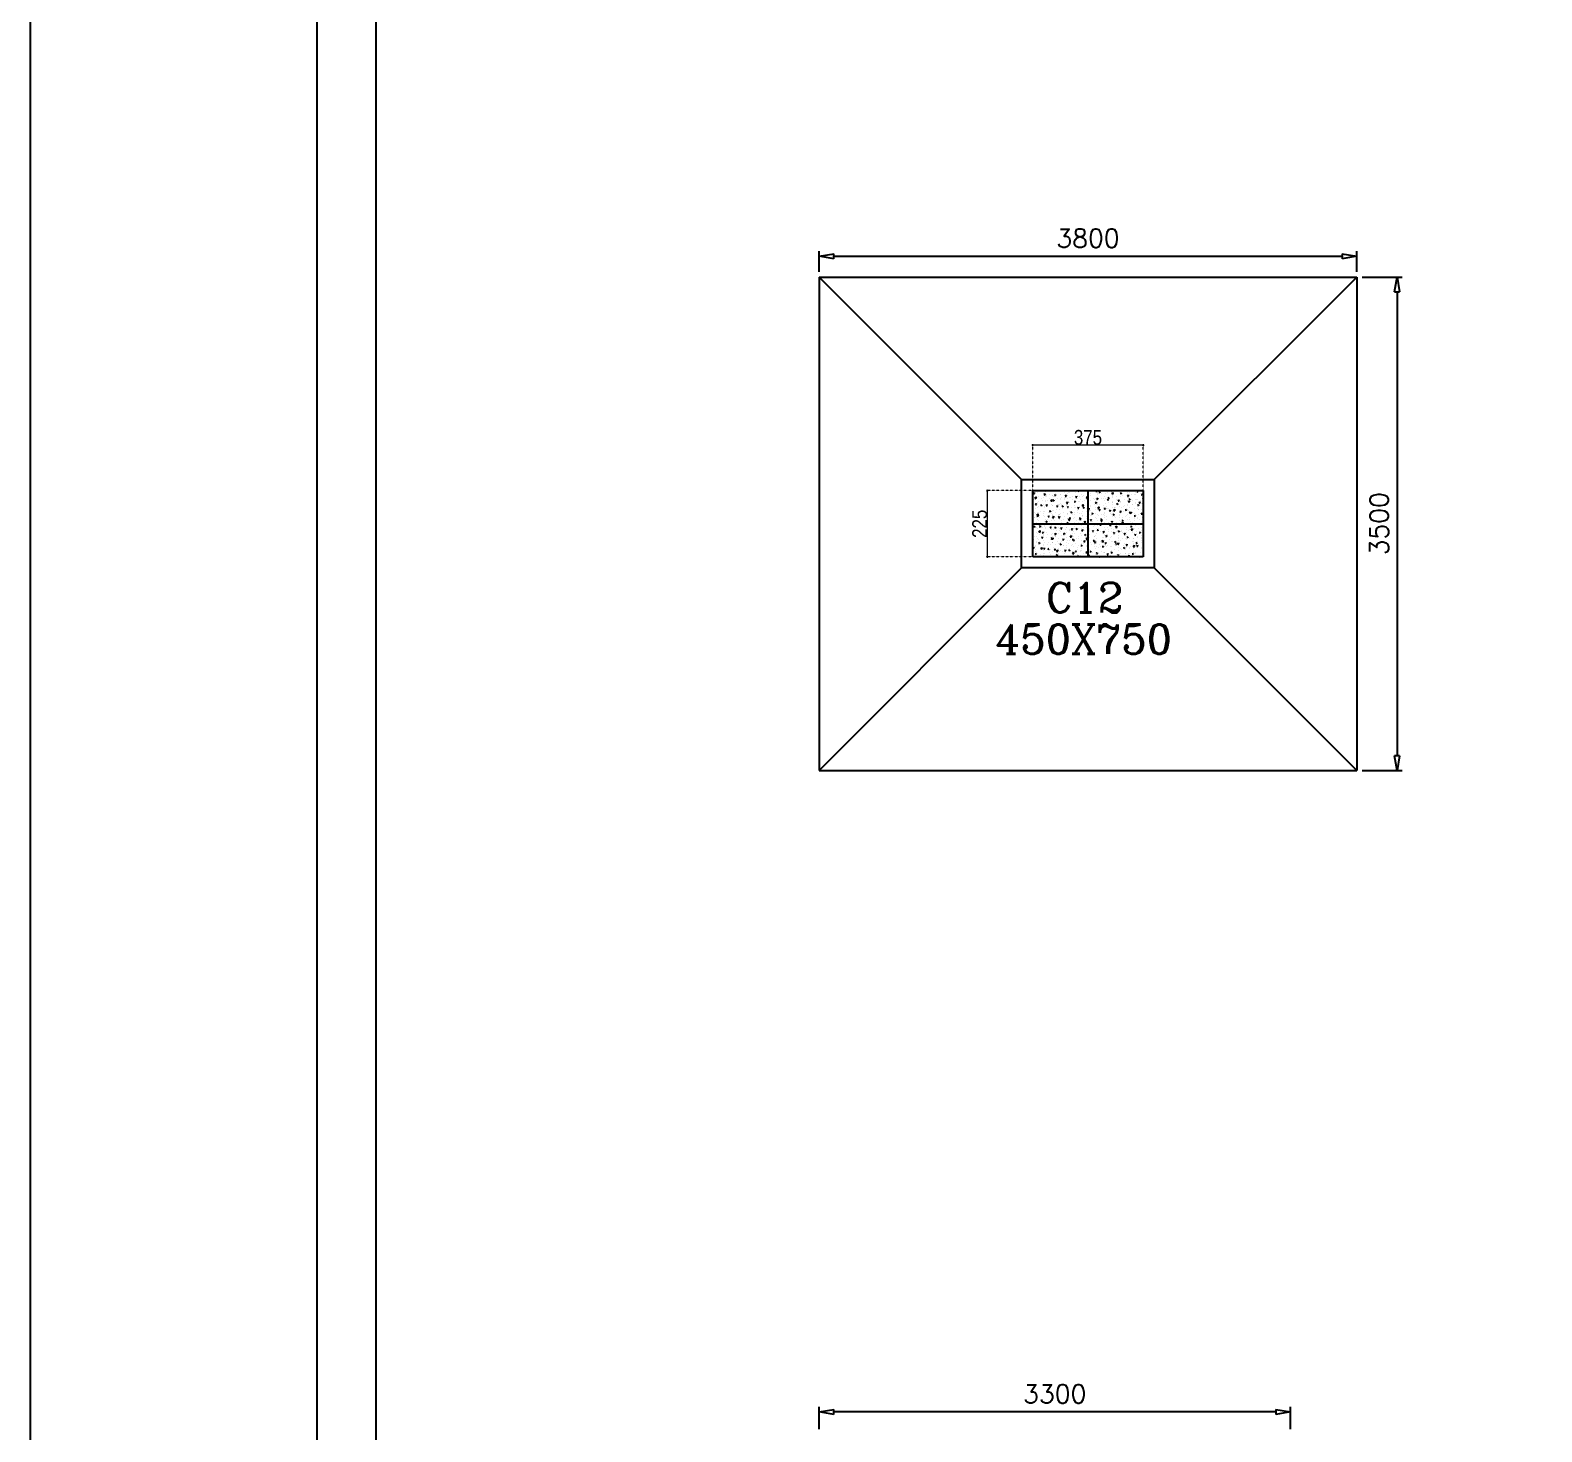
# Model space of a CAD drawing. Header units: millimetres. Extents: x 331487 to 517269, y 198509 to 399936.
# Drawn here: x 408846 to 419104, y 321396 to 330909 of the extents above; entities that cross this region are included whole.
import ezdxf

# ---------------------------------------------------------------- set-up
doc = ezdxf.new("R2010")
doc.units = ezdxf.units.MM
doc.header["$MEASUREMENT"] = 0
doc.linetypes.add('DOT', pattern=[0.25, 0, -0.25])
for name, color, linetype in [('9th_plot boundry', 1, 'Continuous'), ('COLUMN', 6, 'Continuous'), ('FOOTING', 5, 'Continuous')]:
    doc.layers.add(name, color=color, linetype=linetype)
doc.layers.add('BEAM', color=1, linetype='Continuous', lineweight=5)
doc.styles.add('RC', font='romanc.shx', dxfattribs={"height": 200})
doc.styles.add('RO', font='romans.shx', dxfattribs={"height": 125})
doc.styles.add('SWISCNBT', font='swissc.ttf')

# ---------------------------------------------------------------- blocks, each defined once
blk = doc.blocks.new('_ClosedBlank')
at = {"color": 0, "linetype": 'ByBlock', "lineweight": -2}
for p, q in [((-1, 0.17), (0, 0)), ((-1, 0.17), (-1, -0.17)), ((0, 0), (-1, -0.17))]:
    blk.add_line(p, q, dxfattribs=at)
blk = doc.blocks.new('rp')
blk.add_line((-2, 0), (2, 0))
at = {"color": 6}
blk.add_line((1.5, 1.5), (-1.5, -1.5), dxfattribs=at)
at = {"color": 1}
blk.add_line((0, 2), (0, -2), dxfattribs=at)

msp = doc.modelspace()

# ---------------------------------------------------------------- linework, layer by layer
at = {"layer": '9th_plot boundry'}
msp.add_line((408846, 334961), (408846, 299961), dxfattribs=at)
msp.add_lwpolyline([(448947, 343104), (414422, 340817, 0.386106), (408846, 334961), (408846, 299961), (449434, 299006)], format="xyb", close=True, dxfattribs=at)
at = {"layer": 'BEAM', "color": 167, "linetype": 'DOT', "lineweight": 13}
for p, q in [((415649, 327784), (415649, 328093)), ((416399, 327784), (416399, 328093)), ((415649, 327784), (415341, 327784)), ((415649, 327334), (415341, 327334))]:
    msp.add_line(p, q, dxfattribs=at)
at = {"layer": 'BEAM', "color": 169}
for p, q in [((416396, 328093), (415652, 328093)), ((415341, 327781), (415341, 327337))]:
    msp.add_line(p, q, dxfattribs=at)
at = {"layer": 'COLUMN'}
for p, q in [((410790, 335611), (410790, 302765)), ((411190, 335211), (411190, 303155)), ((415649, 327784), (416399, 327784)), ((415649, 327334), (415649, 327784)), ((416399, 327784), (416399, 327334)), ((416399, 327334), (415649, 327334))]:
    msp.add_line(p, q, dxfattribs=at)
at = {"layer": 'COLUMN', "color": 2, "linetype": 'Continuous'}
for p, q in [((415655, 327765), (415660, 327771)), ((415655, 327765), (415661, 327765)), ((415661, 327765), (415660, 327771)), ((415666, 327780), (415666, 327780)), ((415684, 327769), (415684, 327769)), ((415726, 327759), (415731, 327765)), ((415726, 327759), (415732, 327758)), ((415729, 327758), (415736, 327761)), ((415729, 327758), (415734, 327755)), ((415732, 327758), (415731, 327765)), ((415734, 327755), (415736, 327761)), ((415735, 327776), (415735, 327776)), ((415740, 327753), (415740, 327753)), ((415765, 327757), (415765, 327757)), ((415780, 327749), (415780, 327749)), ((415785, 327750), (415785, 327750)), ((415786, 327783), (415786, 327783)), ((415798, 327753), (415803, 327758)), ((415798, 327753), (415804, 327752)), ((415803, 327762), (415803, 327762)), ((415804, 327752), (415803, 327758)), ((415837, 327757), (415837, 327757)), ((415839, 327759), (415839, 327759)), ((415866, 327770), (415866, 327770)), ((415870, 327746), (415875, 327752)), ((415872, 327750), (415879, 327753)), ((415872, 327750), (415877, 327747)), ((415876, 327746), (415875, 327752)), ((415877, 327747), (415879, 327753)), ((415888, 327764), (415888, 327764)), ((415891, 327773), (415891, 327773)), ((415897, 327769), (415897, 327769)), ((415929, 327778), (415929, 327778)), ((415938, 327771), (415938, 327771)), ((415955, 327779), (415955, 327779)), ((415956, 327782), (415959, 327784)), ((415956, 327782), (415961, 327779)), ((415961, 327779), (415963, 327784)), ((415979, 327757), (415979, 327757)), ((415990, 327778), (415990, 327778)), ((415991, 327750), (415991, 327750)), ((416026, 327783), (416026, 327783)), ((416029, 327755), (416029, 327755)), ((416038, 327767), (416038, 327767)), ((416041, 327752), (416041, 327752)), ((416078, 327780), (416081, 327784)), ((416078, 327780), (416087, 327779)), ((416080, 327781), (416080, 327781)), ((416087, 327779), (416086, 327784)), ((416091, 327758), (416091, 327758)), ((416092, 327764), (416092, 327764)), ((416096, 327777), (416096, 327777)), ((416100, 327774), (416107, 327777)), ((416100, 327774), (416105, 327771)), ((416105, 327771), (416107, 327777)), ((416117, 327767), (416117, 327767)), ((416133, 327779), (416133, 327779)), ((416143, 327766), (416143, 327766)), ((416155, 327772), (416155, 327772)), ((416185, 327764), (416193, 327772)), ((416185, 327764), (416194, 327762)), ((416187, 327776), (416187, 327776)), ((416192, 327752), (416192, 327752)), ((416194, 327762), (416193, 327772)), ((416194, 327773), (416194, 327773)), ((416218, 327780), (416218, 327780)), ((416240, 327774), (416240, 327774)), ((416244, 327766), (416251, 327769)), ((416244, 327766), (416249, 327763)), ((416245, 327779), (416245, 327779)), ((416249, 327763), (416251, 327769)), ((416251, 327762), (416251, 327762)), ((416255, 327749), (416255, 327749)), ((416291, 327784), (416292, 327783)), ((416292, 327783), (416292, 327784)), ((416292, 327747), (416299, 327755)), ((416293, 327772), (416293, 327772)), ((416296, 327753), (416296, 327753)), ((416300, 327746), (416299, 327755)), ((416309, 327772), (416309, 327772)), ((416318, 327758), (416318, 327758)), ((416343, 327761), (416343, 327761)), ((416347, 327770), (416347, 327770)), ((416347, 327760), (416347, 327760)), ((416358, 327778), (416363, 327783)), ((416358, 327778), (416364, 327777)), ((416364, 327777), (416363, 327783)), ((416367, 327782), (416367, 327782)), ((416381, 327766), (416381, 327766)), ((416387, 327758), (416394, 327761)), ((416387, 327758), (416392, 327755)), ((416392, 327755), (416394, 327761)), ((416397, 327767), (416397, 327767)), ((415649, 327728), (415652, 327729)), ((415649, 327723), (415650, 327723)), ((415650, 327723), (415652, 327729)), ((415651, 327706), (415651, 327706)), ((415654, 327734), (415654, 327734)), ((415664, 327732), (415672, 327741)), ((415664, 327729), (415664, 327729)), ((415665, 327732), (415673, 327731)), ((415667, 327695), (415667, 327695)), ((415668, 327662), (415668, 327662)), ((415669, 327690), (415673, 327696)), ((415669, 327690), (415675, 327689)), ((415673, 327731), (415672, 327741)), ((415675, 327689), (415673, 327696)), ((415677, 327745), (415677, 327745)), ((415680, 327670), (415680, 327670)), ((415682, 327703), (415682, 327703)), ((415683, 327736), (415683, 327736)), ((415687, 327746), (415687, 327746)), ((415688, 327707), (415688, 327707)), ((415688, 327675), (415688, 327675)), ((415704, 327686), (415711, 327688)), ((415704, 327686), (415709, 327682)), ((415708, 327732), (415708, 327732)), ((415709, 327682), (415711, 327688)), ((415713, 327678), (415713, 327678)), ((415714, 327714), (415714, 327714)), ((415720, 327693), (415720, 327693)), ((415722, 327739), (415722, 327739)), ((415726, 327672), (415726, 327672)), ((415732, 327677), (415732, 327677)), ((415733, 327710), (415733, 327710)), ((415734, 327743), (415734, 327743)), ((415739, 327717), (415739, 327717)), ((415740, 327743), (415740, 327743)), ((415740, 327684), (415745, 327689)), ((415740, 327684), (415746, 327683)), ((415746, 327683), (415745, 327689)), ((415746, 327717), (415746, 327717)), ((415751, 327683), (415751, 327683)), ((415761, 327730), (415761, 327730)), ((415764, 327645), (415771, 327648)), ((415764, 327645), (415769, 327642)), ((415769, 327642), (415771, 327648)), ((415771, 327716), (415779, 327724)), ((415771, 327716), (415780, 327714)), ((415774, 327690), (415774, 327690)), ((415777, 327722), (415777, 327722)), ((415780, 327714), (415779, 327724)), ((415781, 327650), (415781, 327650)), ((415782, 327683), (415782, 327683)), ((415783, 327716), (415783, 327716)), ((415784, 327682), (415784, 327682)), ((415788, 327718), (415795, 327721)), ((415788, 327718), (415793, 327715)), ((415788, 327652), (415788, 327652)), ((415793, 327741), (415793, 327741)), ((415793, 327715), (415795, 327721)), ((415804, 327727), (415804, 327727)), ((415812, 327677), (415817, 327683)), ((415812, 327677), (415818, 327677)), ((415813, 327655), (415813, 327655)), ((415814, 327691), (415814, 327691)), ((415815, 327728), (415815, 327728)), ((415818, 327677), (415817, 327683)), ((415827, 327688), (415827, 327688)), ((415833, 327657), (415833, 327657)), ((415834, 327691), (415834, 327691)), ((415835, 327724), (415835, 327724)), ((415839, 327694), (415839, 327694)), ((415840, 327731), (415840, 327731)), ((415843, 327692), (415843, 327692)), ((415847, 327739), (415847, 327739)), ((415848, 327678), (415855, 327680)), ((415848, 327678), (415853, 327674)), ((415850, 327660), (415850, 327660)), ((415853, 327674), (415855, 327680)), ((415863, 327737), (415863, 327737)), ((415865, 327734), (415865, 327734)), ((415868, 327725), (415868, 327725)), ((415870, 327746), (415876, 327746)), ((415877, 327699), (415877, 327699)), ((415878, 327699), (415886, 327707)), ((415878, 327699), (415887, 327698)), ((415880, 327686), (415880, 327686)), ((415884, 327671), (415889, 327677)), ((415884, 327671), (415890, 327671)), ((415884, 327664), (415884, 327664)), ((415885, 327698), (415885, 327698)), ((415887, 327698), (415886, 327707)), ((415887, 327731), (415887, 327731)), ((415890, 327671), (415889, 327677)), ((415900, 327737), (415900, 327737)), ((415901, 327702), (415901, 327702)), ((415903, 327739), (415903, 327739)), ((415914, 327668), (415914, 327668)), ((415921, 327747), (415921, 327747)), ((415921, 327723), (415921, 327723)), ((415932, 327710), (415939, 327713)), ((415932, 327710), (415937, 327707)), ((415934, 327684), (415934, 327684)), ((415935, 327671), (415935, 327671)), ((415936, 327704), (415936, 327704)), ((415937, 327737), (415937, 327737)), ((415937, 327707), (415939, 327713)), ((415939, 327672), (415939, 327672)), ((415940, 327708), (415940, 327708)), ((415942, 327740), (415946, 327746)), ((415942, 327740), (415948, 327740)), ((415948, 327740), (415946, 327746)), ((415954, 327734), (415954, 327734)), ((415955, 327652), (415955, 327652)), ((415956, 327665), (415960, 327671)), ((415956, 327665), (415962, 327664)), ((415959, 327712), (415959, 327712)), ((415962, 327664), (415960, 327671)), ((415965, 327711), (415965, 327711)), ((415966, 327747), (415966, 327747)), ((415975, 327721), (415975, 327721)), ((415977, 327677), (415977, 327677)), ((415985, 327683), (415992, 327691)), ((415985, 327683), (415994, 327681)), ((415986, 327645), (415986, 327645)), ((415987, 327681), (415987, 327681)), ((415987, 327678), (415987, 327678)), ((415988, 327711), (415988, 327711)), ((415989, 327745), (415989, 327745)), ((415994, 327681), (415992, 327691)), ((415992, 327670), (415999, 327672)), ((415992, 327670), (415997, 327666)), ((415997, 327666), (415999, 327672)), ((416003, 327716), (416003, 327716)), ((416007, 327732), (416007, 327732)), ((416013, 327734), (416018, 327740)), ((416013, 327734), (416019, 327733)), ((416013, 327662), (416013, 327662)), ((416013, 327645), (416013, 327645)), ((416016, 327742), (416023, 327745)), ((416016, 327742), (416021, 327739)), ((416019, 327733), (416018, 327740)), ((416018, 327722), (416018, 327722)), ((416021, 327739), (416023, 327745)), ((416027, 327659), (416032, 327664)), ((416027, 327659), (416033, 327658)), ((416028, 327719), (416028, 327719)), ((416033, 327658), (416032, 327664)), ((416037, 327652), (416037, 327652)), ((416038, 327685), (416038, 327685)), ((416038, 327649), (416038, 327649)), ((416039, 327719), (416039, 327719)), ((416040, 327685), (416040, 327685)), ((416040, 327679), (416040, 327679)), ((416060, 327730), (416060, 327730)), ((416065, 327688), (416065, 327688)), ((416066, 327724), (416066, 327724)), ((416072, 327672), (416072, 327672)), ((416076, 327732), (416076, 327732)), ((416076, 327702), (416083, 327705)), ((416076, 327702), (416081, 327699)), ((416076, 327654), (416076, 327654)), ((416081, 327716), (416081, 327716)), ((416081, 327699), (416083, 327705)), ((416085, 327728), (416090, 327733)), ((416085, 327728), (416091, 327727)), ((416087, 327658), (416087, 327658)), ((416089, 327692), (416089, 327692)), ((416091, 327727), (416090, 327733)), ((416090, 327725), (416090, 327725)), ((416091, 327728), (416091, 327728)), ((416091, 327666), (416099, 327674)), ((416091, 327666), (416100, 327665)), ((416094, 327677), (416094, 327677)), ((416096, 327650), (416096, 327650)), ((416100, 327665), (416099, 327674)), ((416099, 327652), (416104, 327658)), ((416099, 327652), (416105, 327652)), ((416103, 327693), (416103, 327693)), ((416105, 327652), (416104, 327658)), ((416114, 327728), (416114, 327728)), ((416129, 327733), (416129, 327733)), ((416130, 327682), (416130, 327682)), ((416134, 327742), (416134, 327742)), ((416135, 327714), (416135, 327714)), ((416135, 327662), (416142, 327664)), ((416135, 327662), (416140, 327658)), ((416139, 327666), (416139, 327666)), ((416139, 327662), (416139, 327662)), ((416140, 327658), (416142, 327664)), ((416141, 327699), (416141, 327699)), ((416142, 327732), (416142, 327732)), ((416147, 327675), (416147, 327675)), ((416154, 327660), (416154, 327660)), ((416157, 327721), (416162, 327727)), ((416157, 327721), (416163, 327721)), ((416160, 327734), (416167, 327737)), ((416160, 327734), (416165, 327731)), ((416163, 327721), (416162, 327727)), ((416164, 327665), (416164, 327665)), ((416165, 327731), (416167, 327737)), ((416166, 327701), (416166, 327701)), ((416167, 327725), (416167, 327725)), ((416171, 327646), (416176, 327652)), ((416171, 327646), (416177, 327646)), ((416177, 327646), (416176, 327652)), ((416188, 327712), (416188, 327712)), ((416188, 327692), (416188, 327692)), ((416191, 327705), (416191, 327705)), ((416191, 327673), (416191, 327673)), ((416192, 327741), (416192, 327741)), ((416192, 327706), (416192, 327706)), ((416193, 327739), (416193, 327739)), ((416198, 327650), (416206, 327658)), ((416198, 327650), (416207, 327648)), ((416201, 327672), (416201, 327672)), ((416202, 327670), (416202, 327670)), ((416207, 327648), (416206, 327658)), ((416212, 327670), (416212, 327670)), ((416217, 327744), (416217, 327744)), ((416219, 327694), (416226, 327697)), ((416219, 327694), (416224, 327691)), ((416220, 327723), (416220, 327723)), ((416224, 327691), (416226, 327697)), ((416229, 327715), (416233, 327721)), ((416229, 327715), (416235, 327714)), ((416229, 327710), (416229, 327710)), ((416235, 327714), (416233, 327721)), ((416240, 327646), (416240, 327646)), ((416241, 327679), (416241, 327679)), ((416242, 327713), (416242, 327713)), ((416242, 327710), (416242, 327710)), ((416242, 327640), (416247, 327646)), ((416244, 327746), (416244, 327746)), ((416247, 327702), (416247, 327702)), ((416248, 327639), (416247, 327646)), ((416254, 327670), (416254, 327670)), ((416265, 327679), (416265, 327679)), ((416271, 327680), (416271, 327680)), ((416274, 327721), (416274, 327721)), ((416279, 327654), (416286, 327656)), ((416279, 327654), (416284, 327650)), ((416284, 327650), (416286, 327656)), ((416291, 327682), (416291, 327682)), ((416292, 327747), (416300, 327746)), ((416292, 327718), (416292, 327718)), ((416292, 327653), (416292, 327653)), ((416293, 327687), (416293, 327687)), ((416294, 327720), (416294, 327720)), ((416295, 327707), (416295, 327707)), ((416300, 327709), (416305, 327714)), ((416300, 327709), (416306, 327708)), ((416302, 327647), (416302, 327647)), ((416303, 327726), (416310, 327729)), ((416303, 327726), (416308, 327723)), ((416306, 327708), (416305, 327714)), ((416305, 327712), (416305, 327712)), ((416307, 327668), (416307, 327668)), ((416308, 327723), (416310, 327729)), ((416309, 327645), (416309, 327645)), ((416317, 327721), (416317, 327721)), ((416327, 327719), (416327, 327719)), ((416328, 327687), (416328, 327687)), ((416329, 327690), (416329, 327690)), ((416343, 327661), (416343, 327661)), ((416344, 327694), (416344, 327694)), ((416346, 327727), (416346, 327727)), ((416348, 327705), (416348, 327705)), ((416355, 327726), (416355, 327726)), ((416361, 327665), (416361, 327665)), ((416363, 327722), (416363, 327722)), ((416363, 327686), (416370, 327689)), ((416363, 327686), (416368, 327683)), ((416365, 327656), (416365, 327656)), ((416367, 327655), (416367, 327655)), ((416368, 327683), (416370, 327689)), ((416372, 327702), (416377, 327708)), ((416372, 327702), (416378, 327702)), ((416378, 327702), (416377, 327708)), ((416381, 327716), (416381, 327716)), ((416387, 327700), (416387, 327700)), ((416390, 327659), (416390, 327659)), ((416392, 327695), (416392, 327695)), ((416394, 327667), (416394, 327667)), ((416395, 327700), (416395, 327700)), ((416396, 327734), (416396, 327734)), ((416398, 327731), (416399, 327732)), ((416398, 327731), (416399, 327730)), ((415656, 327541), (415663, 327543)), ((415660, 327599), (415660, 327599)), ((415661, 327635), (415661, 327635)), ((415661, 327537), (415663, 327543)), ((415663, 327602), (415663, 327602)), ((415668, 327630), (415668, 327630)), ((415672, 327564), (415672, 327564)), ((415677, 327570), (415677, 327570)), ((415678, 327618), (415686, 327627)), ((415678, 327618), (415687, 327617)), ((415678, 327603), (415678, 327603)), ((415679, 327636), (415679, 327636)), ((415680, 327613), (415687, 327616)), ((415680, 327613), (415685, 327610)), ((415681, 327591), (415681, 327591)), ((415683, 327615), (415687, 327620)), ((415683, 327615), (415688, 327614)), ((415685, 327610), (415687, 327616)), ((415687, 327617), (415686, 327627)), ((415687, 327638), (415687, 327638)), ((415688, 327614), (415687, 327620)), ((415687, 327580), (415687, 327580)), ((415696, 327540), (415701, 327545)), ((415698, 327604), (415698, 327604)), ((415701, 327641), (415701, 327641)), ((415702, 327539), (415701, 327545)), ((415722, 327628), (415722, 327628)), ((415722, 327612), (415722, 327612)), ((415724, 327643), (415724, 327643)), ((415726, 327545), (415726, 327545)), ((415727, 327543), (415727, 327543)), ((415728, 327577), (415728, 327577)), ((415729, 327610), (415729, 327610)), ((415730, 327643), (415730, 327643)), ((415734, 327588), (415734, 327588)), ((415735, 327573), (415735, 327573)), ((415740, 327573), (415747, 327576)), ((415740, 327573), (415745, 327570)), ((415745, 327570), (415747, 327576)), ((415746, 327590), (415746, 327590)), ((415754, 327639), (415754, 327639)), ((415754, 327608), (415759, 327614)), ((415754, 327608), (415760, 327608)), ((415760, 327608), (415759, 327614)), ((415760, 327576), (415760, 327576)), ((415761, 327612), (415761, 327612)), ((415775, 327626), (415775, 327626)), ((415777, 327550), (415777, 327550)), ((415779, 327583), (415779, 327583)), ((415780, 327622), (415780, 327622)), ((415780, 327616), (415780, 327616)), ((415784, 327602), (415792, 327610)), ((415784, 327602), (415793, 327601)), ((415784, 327555), (415784, 327555)), ((415786, 327616), (415786, 327616)), ((415788, 327586), (415788, 327586)), ((415793, 327601), (415792, 327610)), ((415798, 327581), (415798, 327581)), ((415804, 327600), (415804, 327600)), ((415807, 327637), (415807, 327637)), ((415824, 327621), (415824, 327621)), ((415824, 327605), (415831, 327608)), ((415824, 327605), (415829, 327602)), ((415826, 327602), (415831, 327608)), ((415826, 327602), (415832, 327602)), ((415829, 327624), (415829, 327624)), ((415829, 327602), (415831, 327608)), ((415829, 327557), (415829, 327557)), ((415830, 327591), (415830, 327591)), ((415832, 327602), (415831, 327608)), ((415832, 327624), (415832, 327624)), ((415835, 327550), (415835, 327550)), ((415838, 327632), (415838, 327632)), ((415841, 327584), (415841, 327584)), ((415842, 327565), (415842, 327565)), ((415860, 327553), (415860, 327553)), ((415861, 327635), (415861, 327635)), ((415861, 327589), (415861, 327589)), ((415862, 327610), (415862, 327610)), ((415881, 327564), (415881, 327564)), ((415882, 327621), (415882, 327621)), ((415882, 327598), (415882, 327598)), ((415883, 327631), (415883, 327631)), ((415883, 327565), (415890, 327568)), ((415883, 327565), (415888, 327562)), ((415886, 327593), (415886, 327593)), ((415887, 327629), (415887, 327629)), ((415888, 327562), (415890, 327568)), ((415891, 327585), (415899, 327593)), ((415891, 327585), (415900, 327584)), ((415894, 327582), (415894, 327582)), ((415897, 327642), (415897, 327642)), ((415898, 327596), (415903, 327602)), ((415898, 327596), (415904, 327595)), ((415898, 327558), (415898, 327558)), ((415900, 327584), (415899, 327593)), ((415901, 327575), (415901, 327575)), ((415904, 327595), (415903, 327602)), ((415908, 327637), (415915, 327640)), ((415908, 327637), (415913, 327634)), ((415912, 327632), (415912, 327632)), ((415913, 327634), (415915, 327640)), ((415914, 327632), (415914, 327632)), ((415921, 327620), (415921, 327620)), ((415924, 327598), (415924, 327598)), ((415931, 327571), (415931, 327571)), ((415932, 327604), (415932, 327604)), ((415934, 327637), (415934, 327637)), ((415935, 327619), (415935, 327619)), ((415948, 327579), (415948, 327579)), ((415950, 327637), (415950, 327637)), ((415959, 327585), (415959, 327585)), ((415961, 327567), (415961, 327567)), ((415967, 327597), (415974, 327600)), ((415967, 327597), (415972, 327594)), ((415968, 327630), (415968, 327630)), ((415969, 327590), (415974, 327595)), ((415969, 327590), (415975, 327589)), ((415972, 327594), (415974, 327600)), ((415975, 327589), (415974, 327595)), ((415979, 327630), (415979, 327630)), ((415982, 327545), (415982, 327545)), ((415983, 327578), (415983, 327578)), ((415984, 327612), (415984, 327612)), ((415986, 327570), (415986, 327570)), ((415987, 327606), (415987, 327606)), ((415989, 327617), (415989, 327617)), ((415998, 327569), (416006, 327577)), ((415998, 327569), (416007, 327567)), ((416001, 327577), (416001, 327577)), ((416007, 327567), (416006, 327577)), ((416012, 327609), (416012, 327609)), ((416017, 327595), (416017, 327595)), ((416021, 327628), (416021, 327628)), ((416024, 327575), (416024, 327575)), ((416027, 327557), (416034, 327560)), ((416027, 327557), (416032, 327554)), ((416032, 327554), (416034, 327560)), ((416033, 327552), (416033, 327552)), ((416034, 327585), (416034, 327585)), ((416036, 327619), (416036, 327619)), ((416037, 327640), (416037, 327640)), ((416041, 327583), (416046, 327589)), ((416041, 327583), (416047, 327583)), ((416042, 327614), (416042, 327614)), ((416047, 327583), (416046, 327589)), ((416050, 327614), (416050, 327614)), ((416051, 327629), (416058, 327632)), ((416051, 327629), (416056, 327626)), ((416054, 327575), (416054, 327575)), ((416056, 327626), (416058, 327632)), ((416060, 327544), (416060, 327544)), ((416071, 327546), (416071, 327546)), ((416074, 327626), (416074, 327626)), ((416076, 327605), (416076, 327605)), ((416084, 327558), (416084, 327558)), ((416085, 327592), (416085, 327592)), ((416086, 327625), (416086, 327625)), ((416086, 327547), (416086, 327547)), ((416087, 327583), (416087, 327583)), ((416095, 327612), (416095, 327612)), ((416105, 327552), (416112, 327560)), ((416105, 327552), (416114, 327551)), ((416108, 327573), (416108, 327573)), ((416111, 327589), (416118, 327592)), ((416111, 327589), (416116, 327586)), ((416112, 327586), (416112, 327586)), ((416114, 327551), (416112, 327560)), ((416113, 327623), (416113, 327623)), ((416113, 327577), (416118, 327583)), ((416113, 327577), (416119, 327577)), ((416116, 327586), (416118, 327592)), ((416119, 327577), (416118, 327583)), ((416123, 327552), (416123, 327552)), ((416128, 327623), (416128, 327623)), ((416130, 327556), (416130, 327556)), ((416134, 327615), (416134, 327615)), ((416136, 327566), (416136, 327566)), ((416137, 327599), (416137, 327599)), ((416138, 327633), (416138, 327633)), ((416138, 327626), (416138, 327626)), ((416149, 327610), (416149, 327610)), ((416150, 327591), (416150, 327591)), ((416161, 327570), (416161, 327570)), ((416171, 327549), (416178, 327552)), ((416171, 327549), (416176, 327546)), ((416176, 327631), (416176, 327631)), ((416176, 327546), (416178, 327552)), ((416181, 327621), (416181, 327621)), ((416185, 327571), (416189, 327577)), ((416185, 327571), (416191, 327570)), ((416187, 327573), (416187, 327573)), ((416187, 327560), (416187, 327560)), ((416188, 327606), (416188, 327606)), ((416188, 327566), (416188, 327566)), ((416189, 327640), (416189, 327640)), ((416191, 327570), (416189, 327577)), ((416192, 327625), (416192, 327625)), ((416195, 327621), (416202, 327624)), ((416195, 327621), (416200, 327618)), ((416200, 327618), (416202, 327624)), ((416202, 327608), (416202, 327608)), ((416211, 327536), (416219, 327544)), ((416212, 327564), (416212, 327564)), ((416212, 327544), (416212, 327544)), ((416213, 327600), (416213, 327600)), ((416215, 327568), (416215, 327568)), ((416220, 327534), (416219, 327544)), ((416235, 327619), (416235, 327619)), ((416236, 327546), (416236, 327546)), ((416238, 327603), (416238, 327603)), ((416238, 327579), (416238, 327579)), ((416239, 327639), (416239, 327639)), ((416239, 327613), (416239, 327613)), ((416242, 327640), (416248, 327639)), ((416246, 327576), (416246, 327576)), ((416249, 327569), (416249, 327569)), ((416251, 327635), (416251, 327635)), ((416255, 327581), (416262, 327584)), ((416255, 327581), (416260, 327578)), ((416256, 327605), (416256, 327605)), ((416256, 327565), (416261, 327570)), ((416256, 327565), (416262, 327564)), ((416260, 327578), (416262, 327584)), ((416262, 327564), (416261, 327570)), ((416264, 327642), (416264, 327642)), ((416268, 327566), (416268, 327566)), ((416270, 327554), (416270, 327554)), ((416276, 327608), (416276, 327608)), ((416288, 327617), (416288, 327617)), ((416288, 327554), (416288, 327554)), ((416289, 327587), (416289, 327587)), ((416291, 327620), (416291, 327620)), ((416305, 327633), (416313, 327641)), ((416305, 327633), (416314, 327632)), ((416305, 327586), (416305, 327586)), ((416309, 327603), (416309, 327603)), ((416314, 327632), (416313, 327641)), ((416313, 327577), (416313, 327577)), ((416314, 327634), (416319, 327639)), ((416314, 327634), (416320, 327633)), ((416314, 327541), (416321, 327544)), ((416320, 327633), (416319, 327639)), ((416319, 327538), (416321, 327544)), ((416321, 327564), (416321, 327564)), ((416328, 327558), (416333, 327564)), ((416328, 327558), (416334, 327558)), ((416329, 327564), (416329, 327564)), ((416334, 327558), (416333, 327564)), ((416338, 327580), (416338, 327580)), ((416339, 327613), (416346, 327616)), ((416339, 327616), (416339, 327616)), ((416339, 327613), (416344, 327610)), ((416340, 327561), (416340, 327561)), ((416341, 327614), (416341, 327614)), ((416341, 327594), (416341, 327594)), ((416342, 327627), (416342, 327627)), ((416344, 327610), (416346, 327616)), ((416349, 327546), (416349, 327546)), ((416362, 327601), (416362, 327601)), ((416363, 327596), (416363, 327596)), ((416364, 327620), (416364, 327620)), ((416375, 327561), (416375, 327561)), ((416376, 327585), (416376, 327585)), ((416386, 327627), (416391, 327633)), ((416386, 327627), (416392, 327627)), ((416387, 327574), (416387, 327574)), ((416390, 327567), (416390, 327567)), ((416392, 327627), (416391, 327633)), ((416391, 327600), (416391, 327600)), ((416393, 327634), (416393, 327634)), ((416395, 327612), (416395, 327612)), ((416399, 327573), (416399, 327573)), ((416399, 327573), (416399, 327573)), ((415656, 327541), (415661, 327537)), ((415656, 327454), (415656, 327454)), ((415661, 327540), (415661, 327540)), ((415663, 327476), (415663, 327476)), ((415667, 327535), (415667, 327535)), ((415673, 327470), (415673, 327470)), ((415674, 327503), (415674, 327503)), ((415675, 327536), (415675, 327536)), ((415681, 327458), (415681, 327458)), ((415682, 327526), (415682, 327526)), ((415682, 327494), (415682, 327494)), ((415687, 327454), (415687, 327454)), ((415691, 327504), (415699, 327513)), ((415691, 327504), (415700, 327503)), ((415695, 327486), (415695, 327486)), ((415696, 327540), (415702, 327539)), ((415700, 327503), (415699, 327513)), ((415707, 327497), (415707, 327497)), ((415709, 327533), (415709, 327533)), ((415710, 327464), (415715, 327470)), ((415710, 327464), (415716, 327464)), ((415715, 327537), (415715, 327537)), ((415715, 327500), (415722, 327503)), ((415715, 327500), (415720, 327497)), ((415716, 327464), (415715, 327470)), ((415719, 327463), (415719, 327463)), ((415720, 327497), (415722, 327503)), ((415722, 327486), (415722, 327486)), ((415723, 327444), (415723, 327444)), ((415724, 327477), (415724, 327477)), ((415726, 327510), (415726, 327510)), ((415734, 327537), (415734, 327537)), ((415736, 327524), (415736, 327524)), ((415745, 327502), (415745, 327502)), ((415745, 327464), (415745, 327464)), ((415748, 327484), (415748, 327484)), ((415768, 327533), (415773, 327539)), ((415768, 327535), (415768, 327535)), ((415768, 327533), (415774, 327533)), ((415772, 327542), (415772, 327542)), ((415774, 327533), (415773, 327539)), ((415774, 327450), (415774, 327450)), ((415775, 327483), (415775, 327483)), ((415775, 327460), (415782, 327463)), ((415775, 327460), (415780, 327457)), ((415776, 327517), (415776, 327517)), ((415780, 327496), (415780, 327496)), ((415780, 327457), (415782, 327463)), ((415782, 327471), (415782, 327471)), ((415782, 327458), (415787, 327464)), ((415782, 327458), (415788, 327458)), ((415788, 327458), (415787, 327464)), ((415789, 327522), (415789, 327522)), ((415798, 327488), (415806, 327496)), ((415798, 327488), (415807, 327487)), ((415799, 327533), (415806, 327535)), ((415799, 327533), (415804, 327529)), ((415802, 327482), (415802, 327482)), ((415804, 327529), (415806, 327535)), ((415804, 327474), (415804, 327474)), ((415807, 327487), (415806, 327496)), ((415807, 327474), (415807, 327474)), ((415808, 327511), (415808, 327511)), ((415819, 327440), (415819, 327440)), ((415821, 327533), (415821, 327533)), ((415826, 327458), (415826, 327458)), ((415827, 327491), (415827, 327491)), ((415828, 327524), (415828, 327524)), ((415833, 327514), (415833, 327514)), ((415838, 327506), (415838, 327506)), ((415840, 327527), (415845, 327533)), ((415840, 327527), (415846, 327526)), ((415843, 327519), (415843, 327519)), ((415846, 327526), (415845, 327533)), ((415845, 327479), (415845, 327479)), ((415854, 327452), (415859, 327458)), ((415854, 327452), (415860, 327451)), ((415855, 327480), (415855, 327480)), ((415859, 327492), (415866, 327495)), ((415859, 327492), (415864, 327489)), ((415860, 327451), (415859, 327458)), ((415862, 327484), (415862, 327484)), ((415864, 327489), (415866, 327495)), ((415871, 327519), (415871, 327519)), ((415875, 327531), (415875, 327531)), ((415877, 327465), (415877, 327465)), ((415878, 327498), (415878, 327498)), ((415879, 327531), (415879, 327531)), ((415882, 327448), (415882, 327448)), ((415896, 327517), (415896, 327517)), ((415896, 327516), (415896, 327516)), ((415900, 327449), (415900, 327449)), ((415904, 327471), (415912, 327479)), ((415904, 327471), (415913, 327470)), ((415907, 327452), (415907, 327452)), ((415908, 327488), (415908, 327488)), ((415908, 327477), (415908, 327477)), ((415912, 327521), (415916, 327526)), ((415912, 327521), (415918, 327520)), ((415913, 327470), (415912, 327480)), ((415918, 327520), (415916, 327526)), ((415919, 327452), (415926, 327455)), ((415919, 327452), (415924, 327449)), ((415920, 327494), (415920, 327494)), ((415924, 327449), (415926, 327455)), ((415925, 327445), (415930, 327451)), ((415925, 327445), (415931, 327445)), ((415927, 327471), (415927, 327471)), ((415928, 327528), (415928, 327528)), ((415929, 327504), (415929, 327504)), ((415930, 327538), (415930, 327538)), ((415931, 327445), (415930, 327451)), ((415933, 327491), (415933, 327491)), ((415934, 327527), (415934, 327527)), ((415943, 327525), (415950, 327527)), ((415943, 327525), (415948, 327521)), ((415945, 327457), (415945, 327457)), ((415948, 327521), (415950, 327527)), ((415949, 327515), (415949, 327515)), ((415955, 327526), (415955, 327526)), ((415959, 327530), (415959, 327530)), ((415959, 327459), (415959, 327459)), ((415962, 327475), (415962, 327475)), ((415971, 327496), (415971, 327496)), ((415978, 327445), (415978, 327445)), ((415979, 327504), (415979, 327504)), ((415979, 327478), (415979, 327478)), ((415981, 327512), (415981, 327512)), ((415982, 327526), (415982, 327526)), ((415983, 327514), (415988, 327520)), ((415983, 327514), (415989, 327514)), ((415989, 327514), (415988, 327520)), ((415997, 327535), (415997, 327535)), ((415997, 327439), (416002, 327445)), ((416003, 327439), (416002, 327445)), ((416003, 327513), (416003, 327513)), ((416003, 327484), (416010, 327487)), ((416003, 327484), (416008, 327481)), ((416008, 327481), (416010, 327487)), ((416008, 327465), (416008, 327465)), ((416011, 327455), (416019, 327463)), ((416011, 327455), (416020, 327453)), ((416013, 327536), (416013, 327536)), ((416015, 327473), (416015, 327473)), ((416017, 327469), (416017, 327469)), ((416020, 327453), (416019, 327463)), ((416030, 327452), (416030, 327452)), ((416031, 327485), (416031, 327485)), ((416032, 327519), (416032, 327519)), ((416033, 327468), (416033, 327468)), ((416034, 327504), (416034, 327504)), ((416035, 327524), (416035, 327524)), ((416037, 327514), (416037, 327514)), ((416055, 327508), (416060, 327514)), ((416055, 327508), (416061, 327508)), ((416056, 327510), (416056, 327510)), ((416059, 327508), (416059, 327508)), ((416061, 327508), (416060, 327514)), ((416062, 327444), (416069, 327447)), ((416062, 327444), (416067, 327441)), ((416067, 327441), (416069, 327447)), ((416068, 327471), (416068, 327471)), ((416071, 327473), (416071, 327473)), ((416075, 327479), (416075, 327479)), ((416080, 327459), (416080, 327459)), ((416081, 327492), (416081, 327492)), ((416082, 327525), (416082, 327525)), ((416087, 327517), (416094, 327519)), ((416087, 327517), (416092, 327513)), ((416088, 327521), (416088, 327521)), ((416092, 327513), (416094, 327519)), ((416095, 327524), (416095, 327524)), ((416097, 327513), (416097, 327513)), ((416108, 327442), (416108, 327442)), ((416109, 327508), (416109, 327508)), ((416118, 327438), (416126, 327446)), ((416122, 327468), (416122, 327468)), ((416127, 327437), (416126, 327446)), ((416127, 327502), (416132, 327508)), ((416127, 327502), (416133, 327501)), ((416133, 327501), (416132, 327508)), ((416132, 327466), (416132, 327466)), ((416133, 327499), (416133, 327499)), ((416133, 327445), (416133, 327445)), ((416134, 327533), (416134, 327533)), ((416134, 327489), (416134, 327489)), ((416134, 327481), (416134, 327481)), ((416142, 327519), (416142, 327519)), ((416146, 327476), (416153, 327479)), ((416146, 327476), (416151, 327473)), ((416151, 327473), (416153, 327479)), ((416154, 327534), (416154, 327534)), ((416159, 327485), (416159, 327485)), ((416160, 327521), (416160, 327521)), ((416163, 327506), (416163, 327506)), ((416171, 327450), (416171, 327450)), ((416175, 327466), (416175, 327466)), ((416182, 327440), (416182, 327440)), ((416183, 327473), (416183, 327473)), ((416185, 327524), (416185, 327524)), ((416185, 327506), (416185, 327506)), ((416186, 327540), (416186, 327540)), ((416192, 327499), (416192, 327499)), ((416195, 327517), (416195, 327517)), ((416197, 327490), (416197, 327490)), ((416198, 327496), (416203, 327501)), ((416198, 327496), (416204, 327495)), ((416204, 327495), (416203, 327501)), ((416211, 327536), (416220, 327534)), ((416216, 327504), (416216, 327504)), ((416223, 327529), (416223, 327529)), ((416229, 327464), (416229, 327464)), ((416230, 327509), (416237, 327511)), ((416230, 327509), (416235, 327505)), ((416233, 327446), (416233, 327446)), ((416234, 327480), (416234, 327480)), ((416234, 327459), (416234, 327459)), ((416235, 327513), (416235, 327513)), ((416235, 327505), (416237, 327511)), ((416246, 327449), (416246, 327449)), ((416249, 327515), (416249, 327515)), ((416250, 327509), (416250, 327509)), ((416259, 327462), (416259, 327462)), ((416260, 327498), (416260, 327498)), ((416270, 327501), (416270, 327501)), ((416270, 327489), (416275, 327495)), ((416270, 327489), (416276, 327489)), ((416276, 327489), (416275, 327495)), ((416282, 327462), (416282, 327462)), ((416285, 327501), (416285, 327501)), ((416285, 327454), (416285, 327454)), ((416286, 327537), (416286, 327537)), ((416286, 327487), (416286, 327487)), ((416287, 327520), (416287, 327520)), ((416290, 327468), (416297, 327471)), ((416290, 327468), (416295, 327465)), ((416295, 327465), (416297, 327471)), ((416297, 327467), (416297, 327467)), ((416302, 327512), (416302, 327512)), ((416304, 327459), (416304, 327459)), ((416309, 327519), (416309, 327519)), ((416311, 327541), (416311, 327541)), ((416314, 327541), (416319, 327538)), ((416318, 327519), (416326, 327527)), ((416318, 327519), (416327, 327518)), ((416323, 327506), (416323, 327506)), ((416323, 327499), (416323, 327499)), ((416327, 327518), (416326, 327527)), ((416335, 327459), (416335, 327459)), ((416336, 327461), (416336, 327461)), ((416337, 327494), (416337, 327494)), ((416338, 327527), (416338, 327527)), ((416342, 327483), (416347, 327489)), ((416342, 327483), (416348, 327483)), ((416348, 327483), (416347, 327489)), ((416355, 327510), (416355, 327510)), ((416360, 327475), (416360, 327475)), ((416363, 327469), (416363, 327469)), ((416367, 327529), (416367, 327529)), ((416374, 327501), (416381, 327503)), ((416374, 327501), (416379, 327497)), ((416376, 327497), (416376, 327497)), ((416379, 327497), (416381, 327503)), ((416385, 327478), (416385, 327478)), ((416386, 327515), (416386, 327515)), ((416386, 327467), (416386, 327467)), ((416387, 327447), (416387, 327447)), ((416388, 327500), (416388, 327500)), ((416389, 327534), (416389, 327534)), ((416389, 327457), (416389, 327457)), ((416396, 327444), (416396, 327444)), ((415652, 327395), (415657, 327401)), ((415652, 327395), (415658, 327395)), ((415655, 327418), (415655, 327418)), ((415655, 327385), (415655, 327385)), ((415658, 327395), (415657, 327401)), ((415663, 327349), (415663, 327349)), ((415666, 327384), (415666, 327384)), ((415667, 327409), (415667, 327409)), ((415667, 327355), (415674, 327358)), ((415667, 327355), (415672, 327352)), ((415669, 327370), (415669, 327370)), ((415671, 327403), (415671, 327403)), ((415672, 327437), (415672, 327437)), ((415672, 327352), (415674, 327358)), ((415675, 327435), (415675, 327435)), ((415691, 327428), (415698, 327431)), ((415691, 327428), (415696, 327425)), ((415693, 327423), (415693, 327423)), ((415696, 327425), (415698, 327431)), ((415696, 327422), (415696, 327422)), ((415703, 327353), (415703, 327353)), ((415704, 327391), (415712, 327399)), ((415704, 327391), (415713, 327389)), ((415709, 327382), (415709, 327382)), ((415713, 327389), (415712, 327399)), ((415720, 327344), (415720, 327344)), ((415721, 327377), (415721, 327377)), ((415721, 327359), (415721, 327359)), ((415722, 327410), (415722, 327410)), ((415724, 327389), (415729, 327395)), ((415724, 327389), (415730, 327389)), ((415725, 327419), (415725, 327419)), ((415728, 327356), (415728, 327356)), ((415729, 327433), (415729, 327433)), ((415730, 327389), (415729, 327395)), ((415729, 327392), (415729, 327392)), ((415750, 327420), (415750, 327420)), ((415751, 327388), (415758, 327390)), ((415751, 327388), (415756, 327384)), ((415754, 327395), (415754, 327395)), ((415756, 327432), (415756, 327432)), ((415756, 327384), (415758, 327390)), ((415762, 327380), (415762, 327380)), ((415766, 327361), (415766, 327361)), ((415770, 327350), (415770, 327350)), ((415771, 327383), (415771, 327383)), ((415772, 327417), (415772, 327417)), ((415780, 327369), (415780, 327369)), ((415781, 327435), (415781, 327435)), ((415782, 327431), (415782, 327431)), ((415784, 327429), (415784, 327429)), ((415792, 327400), (415792, 327400)), ((415796, 327383), (415801, 327389)), ((415796, 327383), (415802, 327382)), ((415802, 327382), (415801, 327389)), ((415803, 327417), (415803, 327417)), ((415803, 327347), (415803, 327347)), ((415810, 327347), (415817, 327350)), ((415810, 327347), (415815, 327344)), ((415811, 327374), (415819, 327382)), ((415811, 327374), (415820, 327373)), ((415815, 327344), (415817, 327350)), ((415816, 327378), (415816, 327378)), ((415820, 327373), (415819, 327382)), ((415822, 327358), (415822, 327358)), ((415823, 327391), (415823, 327391)), ((415824, 327424), (415824, 327424)), ((415829, 327369), (415829, 327369)), ((415835, 327429), (415835, 327429)), ((415835, 327420), (415842, 327423)), ((415835, 327420), (415840, 327417)), ((415838, 327379), (415838, 327379)), ((415840, 327417), (415842, 327423)), ((415842, 327439), (415842, 327439)), ((415854, 327373), (415854, 327373)), ((415856, 327409), (415856, 327409)), ((415857, 327415), (415857, 327415)), ((415862, 327357), (415862, 327357)), ((415866, 327338), (415866, 327338)), ((415868, 327377), (415872, 327382)), ((415868, 327377), (415874, 327376)), ((415869, 327375), (415869, 327375)), ((415874, 327376), (415872, 327382)), ((415873, 327365), (415873, 327365)), ((415875, 327398), (415875, 327398)), ((415876, 327431), (415876, 327431)), ((415881, 327412), (415881, 327412)), ((415889, 327426), (415889, 327426)), ((415892, 327378), (415892, 327378)), ((415894, 327380), (415901, 327382)), ((415894, 327380), (415899, 327376)), ((415896, 327389), (415896, 327389)), ((415899, 327376), (415901, 327382)), ((415910, 327413), (415910, 327413)), ((415918, 327417), (415918, 327417)), ((415918, 327357), (415926, 327366)), ((415918, 327357), (415927, 327356)), ((415920, 327367), (415920, 327367)), ((415922, 327373), (415922, 327373)), ((415923, 327338), (415923, 327338)), ((415924, 327371), (415924, 327371)), ((415925, 327404), (415925, 327404)), ((415926, 327438), (415926, 327438)), ((415927, 327356), (415926, 327366)), ((415929, 327347), (415929, 327347)), ((415939, 327370), (415944, 327376)), ((415939, 327370), (415945, 327370)), ((415942, 327424), (415942, 327424)), ((415945, 327370), (415944, 327376)), ((415954, 327399), (415954, 327399)), ((415954, 327350), (415954, 327350)), ((415954, 327339), (415961, 327342)), ((415954, 327339), (415959, 327336)), ((415955, 327386), (415955, 327386)), ((415959, 327336), (415961, 327342)), ((415963, 327411), (415963, 327411)), ((415975, 327345), (415975, 327345)), ((415976, 327379), (415976, 327379)), ((415976, 327371), (415976, 327371)), ((415977, 327412), (415977, 327412)), ((415978, 327412), (415985, 327415)), ((415978, 327412), (415983, 327409)), ((415978, 327377), (415978, 327377)), ((415980, 327389), (415980, 327389)), ((415982, 327425), (415982, 327425)), ((415983, 327409), (415985, 327415)), ((415992, 327355), (415992, 327355)), ((415996, 327422), (415996, 327422)), ((415997, 327439), (416003, 327439)), ((416007, 327429), (416007, 327429)), ((416011, 327364), (416016, 327370)), ((416011, 327364), (416017, 327363)), ((416013, 327409), (416013, 327409)), ((416017, 327363), (416016, 327370)), ((416017, 327408), (416017, 327408)), ((416017, 327342), (416017, 327342)), ((416018, 327394), (416018, 327394)), ((416024, 327341), (416032, 327349)), ((416024, 327341), (416033, 327339)), ((416026, 327352), (416026, 327352)), ((416027, 327386), (416027, 327386)), ((416028, 327419), (416028, 327419)), ((416029, 327369), (416029, 327369)), ((416033, 327339), (416032, 327349)), ((416037, 327387), (416037, 327387)), ((416038, 327372), (416045, 327374)), ((416038, 327372), (416043, 327368)), ((416043, 327368), (416045, 327374)), ((416044, 327434), (416044, 327434)), ((416049, 327420), (416049, 327420)), ((416055, 327363), (416055, 327363)), ((416069, 327433), (416074, 327439)), ((416069, 327433), (416075, 327432)), ((416070, 327406), (416070, 327406)), ((416071, 327419), (416071, 327419)), ((416075, 327432), (416074, 327439)), ((416075, 327352), (416075, 327352)), ((416076, 327359), (416076, 327359)), ((416078, 327392), (416078, 327392)), ((416079, 327425), (416079, 327425)), ((416080, 327366), (416080, 327366)), ((416081, 327403), (416081, 327403)), ((416082, 327366), (416082, 327366)), ((416083, 327358), (416088, 327363)), ((416083, 327358), (416089, 327357)), ((416089, 327357), (416088, 327363)), ((416095, 327397), (416095, 327397)), ((416102, 327417), (416102, 327417)), ((416106, 327406), (416106, 327406)), ((416118, 327438), (416127, 327437)), ((416118, 327371), (416118, 327371)), ((416122, 327404), (416129, 327407)), ((416122, 327404), (416127, 327401)), ((416123, 327404), (416123, 327404)), ((416127, 327401), (416129, 327407)), ((416128, 327366), (416128, 327366)), ((416129, 327429), (416129, 327429)), ((416130, 327400), (416130, 327400)), ((416131, 327433), (416131, 327433)), ((416133, 327362), (416133, 327362)), ((416136, 327364), (416136, 327364)), ((416141, 327427), (416145, 327432)), ((416141, 327427), (416147, 327426)), ((416144, 327411), (416144, 327411)), ((416147, 327426), (416145, 327432)), ((416153, 327407), (416153, 327407)), ((416154, 327351), (416159, 327357)), ((416154, 327351), (416160, 327351)), ((416155, 327340), (416155, 327340)), ((416156, 327415), (416156, 327415)), ((416160, 327351), (416159, 327357)), ((416177, 327402), (416177, 327402)), ((416178, 327340), (416178, 327340)), ((416180, 327373), (416180, 327373)), ((416180, 327344), (416180, 327344)), ((416181, 327407), (416181, 327407)), ((416181, 327380), (416181, 327380)), ((416182, 327364), (416189, 327366)), ((416182, 327364), (416187, 327360)), ((416187, 327360), (416189, 327366)), ((416188, 327439), (416188, 327439)), ((416189, 327362), (416189, 327362)), ((416192, 327372), (416192, 327372)), ((416206, 327436), (416213, 327439)), ((416206, 327436), (416211, 327433)), ((416206, 327383), (416206, 327383)), ((416207, 327419), (416207, 327419)), ((416209, 327413), (416209, 327413)), ((416211, 327433), (416213, 327439)), ((416212, 327420), (416217, 327426)), ((416212, 327420), (416218, 327420)), ((416212, 327417), (416212, 327417)), ((416218, 327420), (416217, 327426)), ((416218, 327349), (416218, 327349)), ((416225, 327422), (416232, 327430)), ((416225, 327422), (416234, 327420)), ((416226, 327345), (416231, 327351)), ((416226, 327345), (416232, 327345)), ((416229, 327346), (416229, 327346)), ((416230, 327399), (416230, 327399)), ((416230, 327380), (416230, 327380)), ((416231, 327413), (416231, 327413)), ((416232, 327345), (416231, 327351)), ((416234, 327420), (416232, 327430)), ((416232, 327422), (416232, 327422)), ((416243, 327360), (416243, 327360)), ((416244, 327388), (416244, 327388)), ((416250, 327382), (416250, 327382)), ((416263, 327411), (416263, 327411)), ((416266, 327396), (416273, 327399)), ((416266, 327396), (416271, 327392)), ((416270, 327427), (416270, 327427)), ((416270, 327427), (416270, 327427)), ((416271, 327392), (416273, 327399)), ((416281, 327357), (416281, 327357)), ((416281, 327354), (416281, 327354)), ((416282, 327387), (416282, 327387)), ((416283, 327420), (416283, 327420)), ((416284, 327414), (416289, 327420)), ((416284, 327414), (416290, 327414)), ((416284, 327397), (416284, 327397)), ((416290, 327414), (416289, 327420)), ((416296, 327357), (416296, 327357)), ((416298, 327339), (416303, 327345)), ((416298, 327339), (416304, 327338)), ((416304, 327338), (416303, 327345)), ((416306, 327360), (416306, 327360)), ((416307, 327396), (416307, 327396)), ((416308, 327392), (416308, 327392)), ((416316, 327408), (416316, 327408)), ((416326, 327356), (416333, 327358)), ((416326, 327356), (416330, 327352)), ((416328, 327437), (416328, 327437)), ((416330, 327352), (416333, 327358)), ((416331, 327405), (416339, 327413)), ((416331, 327405), (416340, 327404)), ((416332, 327400), (416332, 327400)), ((416332, 327361), (416332, 327361)), ((416333, 327436), (416333, 327436)), ((416333, 327394), (416333, 327394)), ((416335, 327427), (416335, 327427)), ((416337, 327395), (416337, 327395)), ((416340, 327404), (416339, 327413)), ((416344, 327365), (416344, 327365)), ((416349, 327355), (416349, 327355)), ((416350, 327428), (416357, 327431)), ((416350, 327428), (416355, 327425)), ((416355, 327425), (416357, 327431)), ((416356, 327408), (416361, 327414)), ((416356, 327408), (416362, 327407)), ((416358, 327439), (416358, 327439)), ((416362, 327407), (416361, 327414)), ((416362, 327342), (416362, 327342)), ((416367, 327402), (416367, 327402)), ((416369, 327406), (416369, 327406)), ((416370, 327405), (416370, 327405)), ((416370, 327334), (416374, 327338)), ((416375, 327334), (416374, 327338)), ((416383, 327367), (416383, 327367)), ((416384, 327401), (416384, 327401)), ((416385, 327434), (416385, 327434)), ((416390, 327393), (416390, 327393)), ((415668, 327337), (415668, 327337)), ((415745, 327337), (415745, 327337)), ((416103, 327334), (416105, 327334)), ((416105, 327334), (416105, 327334)), ((416381, 327334), (416381, 327334)), ((416382, 327334), (416382, 327334))]:
    msp.add_line(p, q, dxfattribs=at)
at = {"layer": 'FOOTING', "color": 4}
for p, q in [((414199, 329269), (414199, 329410)), ((417849, 329269), (417849, 329410)), ((414299, 329375), (417749, 329375)), ((417884, 329234), (418157, 329234)), ((418122, 329134), (418122, 325984)), ((417884, 325884), (418157, 325884)), ((414199, 321414), (414199, 321566)), ((417299, 321531), (414299, 321531)), ((417399, 321414), (417399, 321566))]:
    msp.add_line(p, q, dxfattribs=at)
at = {"layer": 'FOOTING'}
for p, q in [((414199, 329234), (417849, 329234)), ((414199, 329234), (414199, 325884)), ((415574, 327859), (414199, 329234)), ((416474, 327859), (417849, 329234)), ((417849, 329234), (417849, 325884)), ((415574, 327859), (416474, 327859)), ((415574, 327259), (415574, 327859)), ((416474, 327859), (416474, 327259)), ((416024, 327784), (416024, 327334)), ((415649, 327559), (416399, 327559)), ((415574, 327259), (414199, 325884)), ((416474, 327259), (415574, 327259)), ((416474, 327259), (417849, 325884)), ((414199, 325884), (417849, 325884))]:
    msp.add_line(p, q, dxfattribs=at)

# ---------------------------------------------------------------- block references
at = {"layer": 'BEAM', "color": 169, "xscale": 3, "yscale": 3, "zscale": 3}
for p, rotation in [((415649, 328093), 180), ((415341, 327784), 90), ((415341, 327334), 270)]:
    msp.add_blockref('rp', p, dxfattribs=dict(at, rotation=rotation))
msp.add_blockref('rp', (416399, 328093), dxfattribs=at)
at = {"layer": 'FOOTING', "color": 4, "xscale": 100, "yscale": 100, "zscale": 100}
for p, rotation in [((414199, 329375), 180), ((418122, 329234), 90), ((418122, 325884), 270), ((414199, 321531), 180)]:
    msp.add_blockref('_ClosedBlank', p, dxfattribs=dict(at, rotation=rotation))
for p in [(417849, 329375), (417399, 321531)]:
    msp.add_blockref('_ClosedBlank', p, dxfattribs=at)

# ---------------------------------------------------------------- texts
at = {"layer": 'BEAM', "insert": (416024, 328145), "char_height": 100, "attachment_point": 5, "style": 'SWISCNBT'}
msp.add_mtext('\\A1;375', dxfattribs=at)
at = {"layer": 'BEAM', "insert": (415289, 327559), "char_height": 100, "attachment_point": 5, "rotation": 90, "style": 'SWISCNBT'}
msp.add_mtext('\\A1;225', dxfattribs=at)
at = {"layer": 'COLUMN', "style": 'RC'}
for s, p in [('C12', (415740, 326958)), ('450X750', (415394, 326676))]:
    msp.add_text(s, height=200, dxfattribs=at).set_placement(p)
at = {"layer": 'FOOTING', "color": 3, "char_height": 125, "attachment_point": 5, "style": 'RO'}
for s, insert in [('3800', (416024, 329497)), ('3300', (415799, 321653))]:
    msp.add_mtext(s, dxfattribs=dict(at, insert=insert))
at = {"layer": 'FOOTING', "color": 3, "insert": (418000, 327559), "char_height": 125, "attachment_point": 5, "rotation": 90, "style": 'RO'}
msp.add_mtext('3500', dxfattribs=at)

doc.saveas('drawing.dxf')
